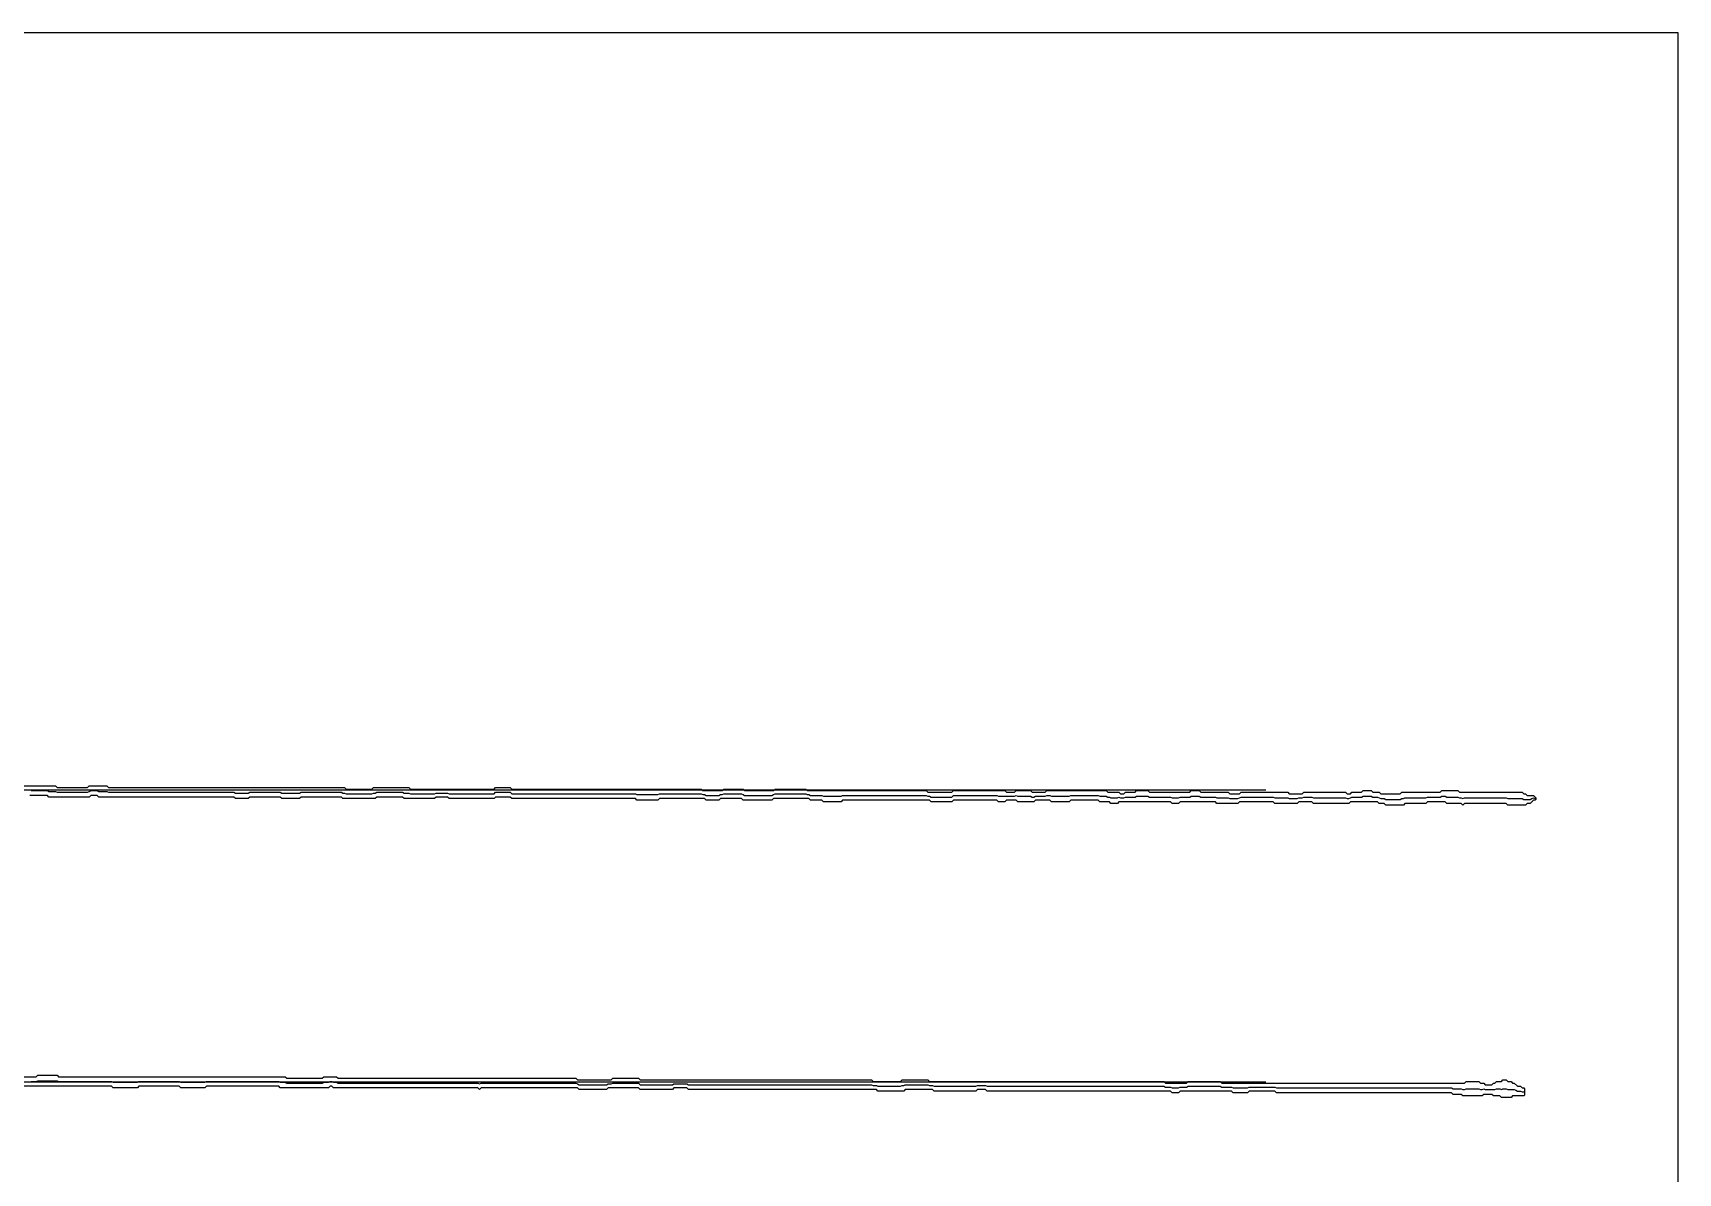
# Model space of a CAD drawing. Extents: x 0 to 57.2, y 0 to 39.6.
# Drawn here: x 28.58 to 57.16, y 19.8 to 39.6 of the extents above; entities that cross this region are included whole.
import ezdxf

# ---------------------------------------------------------------- set-up
doc = ezdxf.new("R2010")
doc.units = 13
for name, color, linetype in [('DESIGN_SCAN_PATH', 5, 'Continuous'), ('SEM_FRAME', 8, 'Continuous'), ('SEM_OBSERVED_CENTERLINES', 3, 'Continuous'), ('SEM_OBSERVED_CONTOURS', 2, 'Continuous')]:
    doc.layers.add(name, color=color, linetype=linetype)

msp = doc.modelspace()

# ---------------------------------------------------------------- linework, layer by layer
at = {"layer": 'DESIGN_SCAN_PATH'}
for points in [[(0, 26.45868), (50, 26.45868)], [(50, 21.37906), (0, 21.37906)]]:
    msp.add_lwpolyline(points, dxfattribs=at)
at = {"layer": 'SEM_FRAME'}
msp.add_lwpolyline([(0, 0), (57.15968, 0), (57.15968, 39.60429), (0, 39.60429)], close=True, dxfattribs=at)
at = {"layer": 'SEM_OBSERVED_CENTERLINES'}
for points in [[(28.55193, 26.444725), (28.57984, 26.444725), (28.60775, 26.444725), (28.63566, 26.444725), (28.66357, 26.444725), (28.69148, 26.444725), (28.71939, 26.444725), (28.7473, 26.444725), (28.77521, 26.444725), (28.80312, 26.444725), (28.83103, 26.444725), (28.85894, 26.43077), (28.88685, 26.43077), (28.91476, 26.43077), (28.94267, 26.43077), (28.97058, 26.43077), (28.99849, 26.416815), (29.0264, 26.416815), (29.05431, 26.416815), (29.08222, 26.416815), (29.11013, 26.416815), (29.13804, 26.416815), (29.16595, 26.416815), (29.19386, 26.416815), (29.22177, 26.416815), (29.24968, 26.416815), (29.27759, 26.416815), (29.3055, 26.416815), (29.33341, 26.416815), (29.36132, 26.416815), (29.38923, 26.416815), (29.41714, 26.416815), (29.44505, 26.416815), (29.47296, 26.416815), (29.50087, 26.416815), (29.52878, 26.416815), (29.55669, 26.43077), (29.5846, 26.444725), (29.61251, 26.444725), (29.64042, 26.444725), (29.66833, 26.444725), (29.69624, 26.444725), (29.72415, 26.43077), (29.75206, 26.43077), (29.77997, 26.43077), (29.80788, 26.43077), (29.83579, 26.43077), (29.8637, 26.43077), (29.89161, 26.416815), (29.91952, 26.416815), (29.94743, 26.416815), (29.97534, 26.416815), (30.00325, 26.416815), (30.03116, 26.416815), (30.05907, 26.416815), (30.08698, 26.416815), (30.11489, 26.416815), (30.1428, 26.416815), (30.17071, 26.416815), (30.19862, 26.416815), (30.22653, 26.416815), (30.25444, 26.416815), (30.28235, 26.416815), (30.31026, 26.416815), (30.33817, 26.416815), (30.36608, 26.416815), (30.39399, 26.416815), (30.4219, 26.416815), (30.44981, 26.416815), (30.47772, 26.416815), (30.50563, 26.416815), (30.53354, 26.416815), (30.56145, 26.416815), (30.58936, 26.416815), (30.61727, 26.416815), (30.64518, 26.416815), (30.67309, 26.416815), (30.701, 26.416815), (30.72891, 26.416815), (30.75682, 26.416815), (30.78473, 26.416815), (30.81264, 26.416815), (30.84055, 26.416815), (30.86846, 26.416815), (30.89637, 26.416815), (30.92428, 26.416815), (30.95219, 26.416815), (30.9801, 26.416815), (31.00801, 26.416815), (31.03592, 26.416815), (31.06383, 26.416815), (31.09174, 26.416815), (31.11965, 26.416815), (31.14756, 26.416815), (31.17547, 26.416815), (31.20338, 26.416815), (31.23129, 26.416815), (31.2592, 26.416815), (31.28711, 26.416815), (31.31502, 26.416815), (31.34293, 26.416815), (31.37084, 26.416815), (31.39875, 26.416815), (31.42666, 26.416815), (31.45457, 26.416815), (31.48248, 26.416815), (31.51039, 26.416815), (31.5383, 26.416815), (31.56621, 26.416815), (31.59412, 26.416815), (31.62203, 26.416815), (31.64994, 26.416815), (31.67785, 26.416815), (31.70576, 26.416815), (31.73367, 26.416815), (31.76158, 26.416815), (31.78949, 26.416815), (31.8174, 26.416815), (31.84531, 26.416815), (31.87322, 26.416815), (31.90113, 26.416815), (31.92904, 26.416815), (31.95695, 26.416815), (31.98486, 26.416815), (32.01277, 26.416815), (32.04068, 26.416815), (32.06859, 26.416815), (32.0965, 26.40286), (32.12441, 26.40286), (32.15232, 26.40286), (32.18023, 26.40286), (32.20814, 26.40286), (32.23605, 26.40286), (32.26396, 26.40286), (32.29187, 26.40286), (32.31978, 26.40286), (32.34769, 26.416815), (32.3756, 26.416815), (32.40351, 26.416815), (32.43142, 26.416815), (32.45933, 26.416815), (32.48724, 26.416815), (32.51515, 26.416815), (32.54306, 26.416815), (32.57097, 26.416815), (32.59888, 26.416815), (32.62679, 26.416815), (32.6547, 26.416815), (32.68261, 26.416815), (32.71052, 26.416815), (32.73843, 26.416815), (32.76634, 26.416815), (32.79425, 26.416815), (32.82216, 26.416815), (32.85007, 26.416815), (32.87798, 26.416815), (32.90589, 26.40286), (32.9338, 26.40286), (32.96171, 26.40286), (32.98962, 26.40286), (33.01753, 26.40286), (33.04544, 26.40286), (33.07335, 26.40286), (33.10126, 26.40286), (33.12917, 26.40286), (33.15708, 26.40286), (33.18499, 26.40286), (33.2129, 26.40286), (33.24081, 26.416815), (33.26872, 26.416815), (33.29663, 26.416815), (33.32454, 26.416815), (33.35245, 26.416815), (33.38036, 26.416815), (33.40827, 26.416815), (33.43618, 26.416815), (33.46409, 26.416815), (33.492, 26.416815), (33.51991, 26.416815), (33.54782, 26.416815), (33.57573, 26.416815), (33.60364, 26.416815), (33.63155, 26.416815), (33.65946, 26.416815), (33.68737, 26.416815), (33.71528, 26.416815), (33.74319, 26.416815), (33.7711, 26.416815), (33.79901, 26.416815), (33.82692, 26.416815), (33.85483, 26.416815), (33.88274, 26.416815), (33.91065, 26.416815), (33.93856, 26.416815), (33.96647, 26.40286), (33.99438, 26.40286), (34.02229, 26.388905), (34.0502, 26.388905), (34.07811, 26.388905), (34.10602, 26.388905), (34.13393, 26.388905), (34.16184, 26.388905), (34.18975, 26.388905), (34.21766, 26.388905), (34.24557, 26.388905), (34.27348, 26.388905), (34.30139, 26.388905), (34.3293, 26.388905), (34.35721, 26.388905), (34.38512, 26.388905), (34.41303, 26.388905), (34.44094, 26.388905), (34.46885, 26.388905), (34.49676, 26.40286), (34.52467, 26.40286), (34.55258, 26.416815), (34.58049, 26.416815), (34.6084, 26.416815), (34.63631, 26.416815), (34.66422, 26.416815), (34.69213, 26.416815), (34.72004, 26.416815), (34.74795, 26.416815), (34.77586, 26.416815), (34.80377, 26.416815), (34.83168, 26.416815), (34.85959, 26.416815), (34.8875, 26.416815), (34.91541, 26.416815), (34.94332, 26.416815), (34.97123, 26.416815), (34.99914, 26.416815), (35.02705, 26.40286), (35.05496, 26.40286), (35.08287, 26.40286), (35.11078, 26.40286), (35.13869, 26.388905), (35.1666, 26.388905), (35.19451, 26.388905), (35.22242, 26.388905), (35.25033, 26.388905), (35.27824, 26.388905), (35.30615, 26.388905), (35.33406, 26.388905), (35.36197, 26.388905), (35.38988, 26.388905), (35.41779, 26.388905), (35.4457, 26.388905), (35.47361, 26.388905), (35.50152, 26.388905), (35.52943, 26.388905), (35.55734, 26.388905), (35.58525, 26.40286), (35.61316, 26.40286), (35.64107, 26.40286), (35.66898, 26.40286), (35.69689, 26.40286), (35.7248, 26.40286), (35.75271, 26.40286), (35.78062, 26.40286), (35.80853, 26.388905), (35.83644, 26.388905), (35.86435, 26.388905), (35.89226, 26.388905), (35.92017, 26.388905), (35.94808, 26.388905), (35.97599, 26.388905), (36.0039, 26.388905), (36.03181, 26.388905), (36.05972, 26.388905), (36.08763, 26.388905), (36.11554, 26.388905), (36.14345, 26.388905), (36.17136, 26.388905), (36.19927, 26.388905), (36.22718, 26.388905), (36.25509, 26.388905), (36.283, 26.388905), (36.31091, 26.388905), (36.33882, 26.388905), (36.36673, 26.388905), (36.39464, 26.388905), (36.42255, 26.388905), (36.45046, 26.388905), (36.47837, 26.388905), (36.50628, 26.388905), (36.53419, 26.388905), (36.5621, 26.388905), (36.59001, 26.388905), (36.61792, 26.416815), (36.64583, 26.416815), (36.67374, 26.416815), (36.70165, 26.416815), (36.72956, 26.416815), (36.75747, 26.416815), (36.78538, 26.416815), (36.81329, 26.416815), (36.8412, 26.416815), (36.86911, 26.416815), (36.89702, 26.388905), (36.92493, 26.388905), (36.95284, 26.388905), (36.98075, 26.388905), (37.00866, 26.388905), (37.03657, 26.388905), (37.06448, 26.388905), (37.09239, 26.388905), (37.1203, 26.388905), (37.14821, 26.388905), (37.17612, 26.388905), (37.20403, 26.388905), (37.23194, 26.388905), (37.25985, 26.388905), (37.28776, 26.388905), (37.31567, 26.388905), (37.34358, 26.388905), (37.37149, 26.388905), (37.3994, 26.388905), (37.42731, 26.388905), (37.45522, 26.388905), (37.48313, 26.388905), (37.51104, 26.388905), (37.53895, 26.388905), (37.56686, 26.388905), (37.59477, 26.388905), (37.62268, 26.388905), (37.65059, 26.388905), (37.6785, 26.388905), (37.70641, 26.388905), (37.73432, 26.388905), (37.76223, 26.388905), (37.79014, 26.388905), (37.81805, 26.388905), (37.84596, 26.388905), (37.87387, 26.388905), (37.90178, 26.388905), (37.92969, 26.388905), (37.9576, 26.388905), (37.98551, 26.388905), (38.01342, 26.388905), (38.04133, 26.388905), (38.06924, 26.388905), (38.09715, 26.388905), (38.12506, 26.388905), (38.15297, 26.388905), (38.18088, 26.388905), (38.20879, 26.388905), (38.2367, 26.388905), (38.26461, 26.388905), (38.29252, 26.388905), (38.32043, 26.388905), (38.34834, 26.388905), (38.37625, 26.388905), (38.40416, 26.388905), (38.43207, 26.388905), (38.45998, 26.388905), (38.48789, 26.388905), (38.5158, 26.388905), (38.54371, 26.388905), (38.57162, 26.388905), (38.59953, 26.388905), (38.62744, 26.388905), (38.65535, 26.388905), (38.68326, 26.388905), (38.71117, 26.388905), (38.73908, 26.388905), (38.76699, 26.388905), (38.7949, 26.388905), (38.82281, 26.388905), (38.85072, 26.388905), (38.87863, 26.388905), (38.90654, 26.388905), (38.93445, 26.388905), (38.96236, 26.388905), (38.99027, 26.388905), (39.01818, 26.388905), (39.04609, 26.388905), (39.074, 26.37495), (39.10191, 26.37495), (39.12982, 26.37495), (39.15773, 26.37495), (39.18564, 26.37495), (39.21355, 26.37495), (39.24146, 26.37495), (39.26937, 26.37495), (39.29728, 26.37495), (39.32519, 26.37495), (39.3531, 26.37495), (39.38101, 26.37495), (39.40892, 26.37495), (39.43683, 26.37495), (39.46474, 26.388905), (39.49265, 26.388905), (39.52056, 26.388905), (39.54847, 26.388905), (39.57638, 26.388905), (39.60429, 26.388905), (39.6322, 26.388905), (39.66011, 26.388905), (39.68802, 26.388905), (39.71593, 26.388905), (39.74384, 26.388905), (39.77175, 26.388905), (39.79966, 26.388905), (39.82757, 26.388905), (39.85548, 26.388905), (39.88339, 26.388905), (39.9113, 26.388905), (39.93921, 26.388905), (39.96712, 26.388905), (39.99503, 26.388905), (40.02294, 26.388905), (40.05085, 26.388905), (40.07876, 26.388905), (40.10667, 26.388905), (40.13458, 26.388905), (40.16249, 26.388905), (40.1904, 26.388905), (40.21831, 26.37495), (40.24622, 26.37495), (40.27413, 26.360995), (40.30204, 26.360995), (40.32995, 26.360995), (40.35786, 26.360995), (40.38577, 26.360995), (40.41368, 26.360995), (40.44159, 26.360995), (40.4695, 26.360995), (40.49741, 26.360995), (40.52532, 26.37495), (40.55323, 26.37495), (40.58114, 26.388905), (40.60905, 26.388905), (40.63696, 26.388905), (40.66487, 26.388905), (40.69278, 26.388905), (40.72069, 26.388905), (40.7486, 26.388905), (40.77651, 26.388905), (40.80442, 26.388905), (40.83233, 26.388905), (40.86024, 26.388905), (40.88815, 26.388905), (40.91606, 26.37495), (40.94397, 26.360995), (40.97188, 26.360995), (40.99979, 26.360995), (41.0277, 26.360995), (41.05561, 26.360995), (41.08352, 26.360995), (41.11143, 26.360995), (41.13934, 26.360995), (41.16725, 26.360995), (41.19516, 26.360995), (41.22307, 26.360995), (41.25098, 26.360995), (41.27889, 26.360995), (41.3068, 26.360995), (41.33471, 26.360995), (41.36262, 26.360995), (41.39053, 26.360995), (41.41844, 26.360995), (41.44635, 26.37495), (41.47426, 26.388905), (41.50217, 26.388905), (41.53008, 26.388905), (41.55799, 26.388905), (41.5859, 26.388905), (41.61381, 26.388905), (41.64172, 26.388905), (41.66963, 26.388905), (41.69754, 26.388905), (41.72545, 26.388905), (41.75336, 26.388905), (41.78127, 26.388905), (41.80918, 26.388905), (41.83709, 26.388905), (41.865, 26.388905), (41.89291, 26.388905), (41.92082, 26.388905), (41.94873, 26.388905), (41.97664, 26.388905), (42.00455, 26.388905), (42.03246, 26.37495), (42.06037, 26.37495), (42.08828, 26.360995), (42.11619, 26.360995), (42.1441, 26.360995), (42.17201, 26.360995), (42.19992, 26.360995), (42.22783, 26.360995), (42.25574, 26.360995), (42.28365, 26.360995), (42.31156, 26.34704), (42.33947, 26.34704), (42.36738, 26.34704), (42.39529, 26.34704), (42.4232, 26.34704), (42.45111, 26.34704), (42.47902, 26.34704), (42.50693, 26.34704), (42.53484, 26.34704), (42.56275, 26.34704), (42.59066, 26.34704), (42.61857, 26.34704), (42.64648, 26.360995), (42.67439, 26.360995), (42.7023, 26.360995), (42.73021, 26.360995), (42.75812, 26.360995), (42.78603, 26.360995), (42.81394, 26.360995), (42.84185, 26.360995), (42.86976, 26.360995), (42.89767, 26.360995), (42.92558, 26.360995), (42.95349, 26.360995), (42.9814, 26.360995), (43.00931, 26.360995), (43.03722, 26.360995), (43.06513, 26.360995), (43.09304, 26.360995), (43.12095, 26.360995), (43.14886, 26.360995), (43.17677, 26.360995), (43.20468, 26.360995), (43.23259, 26.360995), (43.2605, 26.360995), (43.28841, 26.360995), (43.31632, 26.360995), (43.34423, 26.360995), (43.37214, 26.360995), (43.40005, 26.360995), (43.42796, 26.360995), (43.45587, 26.360995), (43.48378, 26.360995), (43.51169, 26.360995), (43.5396, 26.360995), (43.56751, 26.360995), (43.59542, 26.360995), (43.62333, 26.360995), (43.65124, 26.360995), (43.67915, 26.360995), (43.70706, 26.360995), (43.73497, 26.360995), (43.76288, 26.360995), (43.79079, 26.360995), (43.8187, 26.360995), (43.84661, 26.360995), (43.87452, 26.360995), (43.90243, 26.360995), (43.93034, 26.360995), (43.95825, 26.360995), (43.98616, 26.360995), (44.01407, 26.360995), (44.04198, 26.360995), (44.06989, 26.360995), (44.0978, 26.360995), (44.12571, 26.34704), (44.15362, 26.34704), (44.18153, 26.333085), (44.20944, 26.333085), (44.23735, 26.333085), (44.26526, 26.333085), (44.29317, 26.333085), (44.32108, 26.333085), (44.34899, 26.333085), (44.3769, 26.333085), (44.40481, 26.333085), (44.43272, 26.333085), (44.46063, 26.333085), (44.48854, 26.333085), (44.51645, 26.333085), (44.54436, 26.333085), (44.57227, 26.360995), (44.60018, 26.360995), (44.62809, 26.360995), (44.656, 26.360995), (44.68391, 26.360995), (44.71182, 26.360995), (44.73973, 26.360995), (44.76764, 26.360995), (44.79555, 26.360995), (44.82346, 26.360995), (44.85137, 26.360995), (44.87928, 26.360995), (44.90719, 26.360995), (44.9351, 26.360995), (44.96301, 26.360995), (44.99092, 26.360995), (45.01883, 26.360995), (45.04674, 26.360995), (45.07465, 26.360995), (45.10256, 26.360995), (45.13047, 26.360995), (45.15838, 26.360995), (45.18629, 26.360995), (45.2142, 26.360995), (45.24211, 26.360995), (45.27002, 26.360995), (45.29793, 26.360995), (45.32584, 26.360995), (45.35375, 26.34704), (45.38166, 26.34704), (45.40957, 26.34704), (45.43748, 26.34704), (45.46539, 26.34704), (45.4933, 26.34704), (45.52121, 26.34704), (45.54912, 26.34704), (45.57703, 26.34704), (45.60494, 26.34704), (45.63285, 26.34704), (45.66076, 26.360995), (45.68867, 26.34704), (45.71658, 26.34704), (45.74449, 26.34704), (45.7724, 26.34704), (45.80031, 26.34704), (45.82822, 26.34704), (45.85613, 26.34704), (45.88404, 26.34704), (45.91195, 26.34704), (45.93986, 26.333085), (45.96777, 26.333085), (45.99568, 26.34704), (46.02359, 26.34704), (46.0515, 26.34704), (46.07941, 26.34704), (46.10732, 26.34704), (46.13523, 26.34704), (46.16314, 26.34704), (46.19105, 26.360995), (46.21896, 26.360995), (46.24687, 26.360995), (46.27478, 26.34704), (46.30269, 26.34704), (46.3306, 26.34704), (46.35851, 26.34704), (46.38642, 26.34704), (46.41433, 26.34704), (46.44224, 26.34704), (46.47015, 26.34704), (46.49806, 26.34704), (46.52597, 26.34704), (46.55388, 26.34704), (46.58179, 26.34704), (46.6097, 26.360995), (46.63761, 26.360995), (46.66552, 26.360995), (46.69343, 26.360995), (46.72134, 26.360995), (46.74925, 26.360995), (46.77716, 26.360995), (46.80507, 26.360995), (46.83298, 26.360995), (46.86089, 26.360995), (46.8888, 26.360995), (46.91671, 26.360995), (46.94462, 26.360995), (46.97253, 26.360995), (47.00044, 26.360995), (47.02835, 26.360995), (47.05626, 26.360995), (47.08417, 26.360995), (47.11208, 26.34704), (47.13999, 26.34704), (47.1679, 26.34704), (47.19581, 26.34704), (47.22372, 26.34704), (47.25163, 26.333085), (47.27954, 26.333085), (47.30745, 26.31913), (47.33536, 26.31913), (47.36327, 26.31913), (47.39118, 26.31913), (47.41909, 26.31913), (47.447, 26.333085), (47.47491, 26.31913), (47.50282, 26.31913), (47.53073, 26.31913), (47.55864, 26.333085), (47.58655, 26.333085), (47.61446, 26.333085), (47.64237, 26.333085), (47.67028, 26.333085), (47.69819, 26.333085), (47.7261, 26.333085), (47.75401, 26.34704), (47.78192, 26.34704), (47.80983, 26.34704), (47.83774, 26.34704), (47.86565, 26.34704), (47.89356, 26.34704), (47.92147, 26.34704), (47.94938, 26.34704), (47.97729, 26.333085), (48.0052, 26.333085), (48.03311, 26.333085), (48.06102, 26.333085), (48.08893, 26.333085), (48.11684, 26.333085), (48.14475, 26.333085), (48.17266, 26.333085), (48.20057, 26.333085), (48.22848, 26.333085), (48.25639, 26.333085), (48.2843, 26.333085), (48.31221, 26.333085), (48.34012, 26.333085), (48.36803, 26.31913), (48.39594, 26.31913), (48.42385, 26.31913), (48.45176, 26.31913), (48.47967, 26.31913), (48.50758, 26.333085), (48.53549, 26.333085), (48.5634, 26.333085), (48.59131, 26.333085), (48.61922, 26.333085), (48.64713, 26.333085), (48.67504, 26.333085), (48.70295, 26.34704), (48.73086, 26.34704), (48.75877, 26.34704), (48.78668, 26.34704), (48.81459, 26.34704), (48.8425, 26.34704), (48.87041, 26.333085), (48.89832, 26.333085), (48.92623, 26.333085), (48.95414, 26.333085), (48.98205, 26.333085), (49.00996, 26.333085), (49.03787, 26.333085), (49.06578, 26.333085), (49.09369, 26.333085), (49.1216, 26.333085), (49.14951, 26.31913), (49.17742, 26.31913), (49.20533, 26.31913), (49.23324, 26.31913), (49.26115, 26.31913), (49.28906, 26.31913), (49.31697, 26.31913), (49.34488, 26.31913), (49.37279, 26.305175), (49.4007, 26.305175), (49.42861, 26.305175), (49.45652, 26.305175), (49.48443, 26.305175), (49.51234, 26.305175), (49.54025, 26.31913), (49.56816, 26.333085), (49.59607, 26.333085), (49.62398, 26.333085), (49.65189, 26.333085), (49.6798, 26.333085), (49.70771, 26.333085), (49.73562, 26.333085), (49.76353, 26.333085), (49.79144, 26.333085), (49.81935, 26.333085), (49.84726, 26.333085), (49.87517, 26.333085), (49.90308, 26.333085), (49.93099, 26.333085), (49.9589, 26.333085), (49.98681, 26.333085), (50.01472, 26.333085), (50.04263, 26.333085), (50.07054, 26.333085), (50.09845, 26.333085), (50.12636, 26.333085), (50.15427, 26.31913), (50.18218, 26.31913), (50.21009, 26.31913), (50.238, 26.31913), (50.26591, 26.31913), (50.29382, 26.31913), (50.32173, 26.31913), (50.34964, 26.31913), (50.37755, 26.31913), (50.40546, 26.305175), (50.43337, 26.305175), (50.46128, 26.305175), (50.48919, 26.305175), (50.5171, 26.305175), (50.54501, 26.305175), (50.57292, 26.31913), (50.60083, 26.31913), (50.62874, 26.31913), (50.65665, 26.333085), (50.68456, 26.333085), (50.71247, 26.333085), (50.74038, 26.333085), (50.76829, 26.333085), (50.7962, 26.333085), (50.82411, 26.31913), (50.85202, 26.31913), (50.87993, 26.31913), (50.90784, 26.31913), (50.93575, 26.31913), (50.96366, 26.31913), (50.99157, 26.31913), (51.01948, 26.31913), (51.04739, 26.31913), (51.0753, 26.31913), (51.10321, 26.31913), (51.13112, 26.31913), (51.15903, 26.31913), (51.18694, 26.31913), (51.21485, 26.31913), (51.24276, 26.31913), (51.27067, 26.31913), (51.29858, 26.31913), (51.32649, 26.31913), (51.3544, 26.31913), (51.38231, 26.31913), (51.41022, 26.305175), (51.43813, 26.305175), (51.46604, 26.31913), (51.49395, 26.333085), (51.52186, 26.333085), (51.54977, 26.333085), (51.57768, 26.333085), (51.60559, 26.333085), (51.6335, 26.333085), (51.66141, 26.333085), (51.68932, 26.34704), (51.71723, 26.34704), (51.74514, 26.34704), (51.77305, 26.34704), (51.80096, 26.34704), (51.82887, 26.34704), (51.85678, 26.333085), (51.88469, 26.333085), (51.9126, 26.333085), (51.94051, 26.333085), (51.96842, 26.31913), (51.99633, 26.305175), (52.02424, 26.305175), (52.05215, 26.305175), (52.08006, 26.29122), (52.10797, 26.29122), (52.13588, 26.29122), (52.16379, 26.29122), (52.1917, 26.29122), (52.21961, 26.29122), (52.24752, 26.29122), (52.27543, 26.29122), (52.30334, 26.29122), (52.33125, 26.29122), (52.35916, 26.305175), (52.38707, 26.305175), (52.41498, 26.31913), (52.44289, 26.31913), (52.4708, 26.31913), (52.49871, 26.31913), (52.52662, 26.31913), (52.55453, 26.31913), (52.58244, 26.31913), (52.61035, 26.31913), (52.63826, 26.31913), (52.66617, 26.31913), (52.69408, 26.31913), (52.72199, 26.31913), (52.7499, 26.31913), (52.77781, 26.31913), (52.80572, 26.333085), (52.83363, 26.333085), (52.86154, 26.333085), (52.88945, 26.333085), (52.91736, 26.333085), (52.94527, 26.333085), (52.97318, 26.333085), (53.00109, 26.333085), (53.029, 26.333085), (53.05691, 26.34704), (53.08482, 26.34704), (53.11273, 26.34704), (53.14064, 26.333085), (53.16855, 26.333085), (53.19646, 26.333085), (53.22437, 26.333085), (53.25228, 26.333085), (53.28019, 26.333085), (53.3081, 26.333085), (53.33601, 26.333085), (53.36392, 26.31913), (53.39183, 26.31913), (53.41974, 26.305175), (53.44765, 26.31913), (53.47556, 26.31913), (53.50347, 26.31913), (53.53138, 26.31913), (53.55929, 26.31913), (53.5872, 26.31913), (53.61511, 26.31913), (53.64302, 26.31913), (53.67093, 26.31913), (53.69884, 26.31913), (53.72675, 26.31913), (53.75466, 26.31913), (53.78257, 26.31913), (53.81048, 26.31913), (53.83839, 26.31913), (53.8663, 26.31913), (53.89421, 26.31913), (53.92212, 26.31913), (53.95003, 26.31913), (53.97794, 26.31913), (54.00585, 26.31913), (54.03376, 26.31913), (54.06167, 26.31913), (54.08958, 26.31913), (54.11749, 26.31913), (54.1454, 26.31913), (54.17331, 26.31913), (54.20122, 26.305175), (54.22913, 26.305175), (54.25704, 26.305175), (54.28495, 26.305175), (54.31286, 26.305175), (54.34077, 26.305175), (54.36868, 26.305175), (54.39659, 26.305175), (54.4245, 26.305175), (54.45241, 26.305175), (54.48032, 26.29122), (54.50823, 26.29122), (54.53614, 26.29122), (54.56405, 26.29122), (54.59196, 26.29122), (54.61987, 26.305175), (54.64778, 26.31913), (54.67569, 26.305175)], [(28.55193, 21.393015), (28.57984, 21.393015), (28.60775, 21.393015), (28.63566, 21.393015), (28.66357, 21.40697), (28.69148, 21.40697), (28.71939, 21.40697), (28.7473, 21.40697), (28.77521, 21.40697), (28.80312, 21.40697), (28.83103, 21.40697), (28.85894, 21.40697), (28.88685, 21.40697), (28.91476, 21.40697), (28.94267, 21.40697), (28.97058, 21.40697), (28.99849, 21.40697), (29.0264, 21.393015), (29.05431, 21.393015), (29.08222, 21.393015), (29.11013, 21.393015), (29.13804, 21.393015), (29.16595, 21.393015), (29.19386, 21.393015), (29.22177, 21.393015), (29.24968, 21.393015), (29.27759, 21.393015), (29.3055, 21.393015), (29.33341, 21.393015), (29.36132, 21.393015), (29.38923, 21.393015), (29.41714, 21.393015), (29.44505, 21.393015), (29.47296, 21.393015), (29.50087, 21.393015), (29.52878, 21.393015), (29.55669, 21.393015), (29.5846, 21.393015), (29.61251, 21.393015), (29.64042, 21.393015), (29.66833, 21.393015), (29.69624, 21.393015), (29.72415, 21.393015), (29.75206, 21.393015), (29.77997, 21.393015), (29.80788, 21.393015), (29.83579, 21.393015), (29.8637, 21.393015), (29.89161, 21.393015), (29.91952, 21.393015), (29.94743, 21.393015), (29.97534, 21.37906), (30.00325, 21.37906), (30.03116, 21.37906), (30.05907, 21.37906), (30.08698, 21.37906), (30.11489, 21.37906), (30.1428, 21.37906), (30.17071, 21.37906), (30.19862, 21.37906), (30.22653, 21.37906), (30.25444, 21.37906), (30.28235, 21.37906), (30.31026, 21.37906), (30.33817, 21.37906), (30.36608, 21.37906), (30.39399, 21.37906), (30.4219, 21.393015), (30.44981, 21.393015), (30.47772, 21.393015), (30.50563, 21.393015), (30.53354, 21.393015), (30.56145, 21.393015), (30.58936, 21.393015), (30.61727, 21.393015), (30.64518, 21.393015), (30.67309, 21.393015), (30.701, 21.393015), (30.72891, 21.393015), (30.75682, 21.393015), (30.78473, 21.393015), (30.81264, 21.393015), (30.84055, 21.393015), (30.86846, 21.393015), (30.89637, 21.393015), (30.92428, 21.393015), (30.95219, 21.393015), (30.9801, 21.393015), (31.00801, 21.393015), (31.03592, 21.393015), (31.06383, 21.393015), (31.09174, 21.393015), (31.11965, 21.393015), (31.14756, 21.37906), (31.17547, 21.37906), (31.20338, 21.37906), (31.23129, 21.37906), (31.2592, 21.37906), (31.28711, 21.37906), (31.31502, 21.37906), (31.34293, 21.37906), (31.37084, 21.37906), (31.39875, 21.37906), (31.42666, 21.37906), (31.45457, 21.37906), (31.48248, 21.37906), (31.51039, 21.37906), (31.5383, 21.37906), (31.56621, 21.37906), (31.59412, 21.393015), (31.62203, 21.393015), (31.64994, 21.393015), (31.67785, 21.393015), (31.70576, 21.393015), (31.73367, 21.393015), (31.76158, 21.393015), (31.78949, 21.393015), (31.8174, 21.393015), (31.84531, 21.393015), (31.87322, 21.393015), (31.90113, 21.393015), (31.92904, 21.393015), (31.95695, 21.393015), (31.98486, 21.393015), (32.01277, 21.393015), (32.04068, 21.393015), (32.06859, 21.393015), (32.0965, 21.393015), (32.12441, 21.393015), (32.15232, 21.393015), (32.18023, 21.393015), (32.20814, 21.393015), (32.23605, 21.393015), (32.26396, 21.393015), (32.29187, 21.393015), (32.31978, 21.393015), (32.34769, 21.393015), (32.3756, 21.393015), (32.40351, 21.393015), (32.43142, 21.393015), (32.45933, 21.393015), (32.48724, 21.393015), (32.51515, 21.393015), (32.54306, 21.393015), (32.57097, 21.393015), (32.59888, 21.393015), (32.62679, 21.393015), (32.6547, 21.393015), (32.68261, 21.393015), (32.71052, 21.393015), (32.73843, 21.393015), (32.76634, 21.393015), (32.79425, 21.393015), (32.82216, 21.393015), (32.85007, 21.393015), (32.87798, 21.37906), (32.90589, 21.37906), (32.9338, 21.37906), (32.96171, 21.37906), (32.98962, 21.365105), (33.01753, 21.365105), (33.04544, 21.365105), (33.07335, 21.365105), (33.10126, 21.365105), (33.12917, 21.365105), (33.15708, 21.365105), (33.18499, 21.365105), (33.2129, 21.365105), (33.24081, 21.365105), (33.26872, 21.365105), (33.29663, 21.365105), (33.32454, 21.365105), (33.35245, 21.365105), (33.38036, 21.365105), (33.40827, 21.365105), (33.43618, 21.365105), (33.46409, 21.365105), (33.492, 21.365105), (33.51991, 21.365105), (33.54782, 21.365105), (33.57573, 21.365105), (33.60364, 21.365105), (33.63155, 21.37906), (33.65946, 21.37906), (33.68737, 21.37906), (33.71528, 21.37906), (33.74319, 21.393015), (33.7711, 21.393015), (33.79901, 21.37906), (33.82692, 21.37906), (33.85483, 21.37906), (33.88274, 21.365105), (33.91065, 21.365105), (33.93856, 21.365105), (33.96647, 21.365105), (33.99438, 21.365105), (34.02229, 21.365105), (34.0502, 21.365105), (34.07811, 21.365105), (34.10602, 21.365105), (34.13393, 21.365105), (34.16184, 21.365105), (34.18975, 21.365105), (34.21766, 21.365105), (34.24557, 21.365105), (34.27348, 21.365105), (34.30139, 21.365105), (34.3293, 21.365105), (34.35721, 21.365105), (34.38512, 21.365105), (34.41303, 21.365105), (34.44094, 21.365105), (34.46885, 21.365105), (34.49676, 21.365105), (34.52467, 21.365105), (34.55258, 21.365105), (34.58049, 21.365105), (34.6084, 21.365105), (34.63631, 21.365105), (34.66422, 21.365105), (34.69213, 21.365105), (34.72004, 21.365105), (34.74795, 21.365105), (34.77586, 21.365105), (34.80377, 21.365105), (34.83168, 21.365105), (34.85959, 21.365105), (34.8875, 21.365105), (34.91541, 21.365105), (34.94332, 21.365105), (34.97123, 21.365105), (34.99914, 21.365105), (35.02705, 21.365105), (35.05496, 21.365105), (35.08287, 21.365105), (35.11078, 21.365105), (35.13869, 21.365105), (35.1666, 21.365105), (35.19451, 21.365105), (35.22242, 21.365105), (35.25033, 21.365105), (35.27824, 21.365105), (35.30615, 21.365105), (35.33406, 21.365105), (35.36197, 21.365105), (35.38988, 21.365105), (35.41779, 21.365105), (35.4457, 21.365105), (35.47361, 21.365105), (35.50152, 21.365105), (35.52943, 21.365105), (35.55734, 21.365105), (35.58525, 21.365105), (35.61316, 21.365105), (35.64107, 21.365105), (35.66898, 21.365105), (35.69689, 21.365105), (35.7248, 21.365105), (35.75271, 21.365105), (35.78062, 21.365105), (35.80853, 21.365105), (35.83644, 21.365105), (35.86435, 21.365105), (35.89226, 21.365105), (35.92017, 21.365105), (35.94808, 21.365105), (35.97599, 21.365105), (36.0039, 21.365105), (36.03181, 21.365105), (36.05972, 21.365105), (36.08763, 21.365105), (36.11554, 21.365105), (36.14345, 21.365105), (36.17136, 21.365105), (36.19927, 21.365105), (36.22718, 21.365105), (36.25509, 21.365105), (36.283, 21.365105), (36.31091, 21.365105), (36.33882, 21.35115), (36.36673, 21.365105), (36.39464, 21.365105), (36.42255, 21.365105), (36.45046, 21.365105), (36.47837, 21.365105), (36.50628, 21.365105), (36.53419, 21.365105), (36.5621, 21.365105), (36.59001, 21.365105), (36.61792, 21.365105), (36.64583, 21.365105), (36.67374, 21.365105), (36.70165, 21.365105), (36.72956, 21.365105), (36.75747, 21.365105), (36.78538, 21.365105), (36.81329, 21.365105), (36.8412, 21.365105), (36.86911, 21.365105), (36.89702, 21.365105), (36.92493, 21.365105), (36.95284, 21.365105), (36.98075, 21.365105), (37.00866, 21.365105), (37.03657, 21.365105), (37.06448, 21.365105), (37.09239, 21.365105), (37.1203, 21.365105), (37.14821, 21.365105), (37.17612, 21.365105), (37.20403, 21.365105), (37.23194, 21.365105), (37.25985, 21.365105), (37.28776, 21.365105), (37.31567, 21.365105), (37.34358, 21.365105), (37.37149, 21.365105), (37.3994, 21.365105), (37.42731, 21.365105), (37.45522, 21.365105), (37.48313, 21.365105), (37.51104, 21.365105), (37.53895, 21.365105), (37.56686, 21.365105), (37.59477, 21.365105), (37.62268, 21.365105), (37.65059, 21.365105), (37.6785, 21.365105), (37.70641, 21.365105), (37.73432, 21.365105), (37.76223, 21.365105), (37.79014, 21.365105), (37.81805, 21.365105), (37.84596, 21.365105), (37.87387, 21.365105), (37.90178, 21.365105), (37.92969, 21.365105), (37.9576, 21.365105), (37.98551, 21.365105), (38.01342, 21.365105), (38.04133, 21.35115), (38.06924, 21.337195), (38.09715, 21.337195), (38.12506, 21.337195), (38.15297, 21.337195), (38.18088, 21.337195), (38.20879, 21.337195), (38.2367, 21.337195), (38.26461, 21.337195), (38.29252, 21.337195), (38.32043, 21.337195), (38.34834, 21.337195), (38.37625, 21.337195), (38.40416, 21.337195), (38.43207, 21.337195), (38.45998, 21.337195), (38.48789, 21.337195), (38.5158, 21.337195), (38.54371, 21.337195), (38.57162, 21.35115), (38.59953, 21.35115), (38.62744, 21.35115), (38.65535, 21.365105), (38.68326, 21.365105), (38.71117, 21.365105), (38.73908, 21.365105), (38.76699, 21.365105), (38.7949, 21.365105), (38.82281, 21.365105), (38.85072, 21.365105), (38.87863, 21.365105), (38.90654, 21.365105), (38.93445, 21.365105), (38.96236, 21.365105), (38.99027, 21.365105), (39.01818, 21.365105), (39.04609, 21.365105), (39.074, 21.365105), (39.10191, 21.365105), (39.12982, 21.337195), (39.15773, 21.337195), (39.18564, 21.337195), (39.21355, 21.337195), (39.24146, 21.337195), (39.26937, 21.337195), (39.29728, 21.337195), (39.32519, 21.337195), (39.3531, 21.337195), (39.38101, 21.337195), (39.40892, 21.337195), (39.43683, 21.337195), (39.46474, 21.337195), (39.49265, 21.337195), (39.52056, 21.337195), (39.54847, 21.337195), (39.57638, 21.337195), (39.60429, 21.337195), (39.6322, 21.337195), (39.66011, 21.337195), (39.68802, 21.337195), (39.71593, 21.35115), (39.74384, 21.35115), (39.77175, 21.35115), (39.79966, 21.35115), (39.82757, 21.35115), (39.85548, 21.35115), (39.88339, 21.35115), (39.9113, 21.35115), (39.93921, 21.35115), (39.96712, 21.337195), (39.99503, 21.337195), (40.02294, 21.337195), (40.05085, 21.337195), (40.07876, 21.337195), (40.10667, 21.337195), (40.13458, 21.337195), (40.16249, 21.337195), (40.1904, 21.337195), (40.21831, 21.337195), (40.24622, 21.337195), (40.27413, 21.337195), (40.30204, 21.337195), (40.32995, 21.337195), (40.35786, 21.337195), (40.38577, 21.337195), (40.41368, 21.337195), (40.44159, 21.337195), (40.4695, 21.337195), (40.49741, 21.337195), (40.52532, 21.337195), (40.55323, 21.337195), (40.58114, 21.337195), (40.60905, 21.337195), (40.63696, 21.337195), (40.66487, 21.337195), (40.69278, 21.337195), (40.72069, 21.337195), (40.7486, 21.337195), (40.77651, 21.337195), (40.80442, 21.337195), (40.83233, 21.337195), (40.86024, 21.337195), (40.88815, 21.337195), (40.91606, 21.337195), (40.94397, 21.337195), (40.97188, 21.337195), (40.99979, 21.337195), (41.0277, 21.337195), (41.05561, 21.337195), (41.08352, 21.337195), (41.11143, 21.337195), (41.13934, 21.337195), (41.16725, 21.337195), (41.19516, 21.337195), (41.22307, 21.337195), (41.25098, 21.337195), (41.27889, 21.337195), (41.3068, 21.337195), (41.33471, 21.337195), (41.36262, 21.337195), (41.39053, 21.337195), (41.41844, 21.337195), (41.44635, 21.337195), (41.47426, 21.337195), (41.50217, 21.337195), (41.53008, 21.337195), (41.55799, 21.337195), (41.5859, 21.337195), (41.61381, 21.337195), (41.64172, 21.337195), (41.66963, 21.337195), (41.69754, 21.337195), (41.72545, 21.337195), (41.75336, 21.337195), (41.78127, 21.337195), (41.80918, 21.337195), (41.83709, 21.337195), (41.865, 21.337195), (41.89291, 21.337195), (41.92082, 21.337195), (41.94873, 21.337195), (41.97664, 21.337195), (42.00455, 21.337195), (42.03246, 21.337195), (42.06037, 21.337195), (42.08828, 21.337195), (42.11619, 21.337195), (42.1441, 21.337195), (42.17201, 21.337195), (42.19992, 21.337195), (42.22783, 21.337195), (42.25574, 21.337195), (42.28365, 21.337195), (42.31156, 21.337195), (42.33947, 21.337195), (42.36738, 21.337195), (42.39529, 21.337195), (42.4232, 21.337195), (42.45111, 21.337195), (42.47902, 21.337195), (42.50693, 21.337195), (42.53484, 21.337195), (42.56275, 21.337195), (42.59066, 21.337195), (42.61857, 21.337195), (42.64648, 21.337195), (42.67439, 21.337195), (42.7023, 21.337195), (42.73021, 21.337195), (42.75812, 21.337195), (42.78603, 21.337195), (42.81394, 21.337195), (42.84185, 21.337195), (42.86976, 21.337195), (42.89767, 21.337195), (42.92558, 21.337195), (42.95349, 21.337195), (42.9814, 21.337195), (43.00931, 21.337195), (43.03722, 21.337195), (43.06513, 21.337195), (43.09304, 21.337195), (43.12095, 21.337195), (43.14886, 21.337195), (43.17677, 21.32324), (43.20468, 21.32324), (43.23259, 21.32324), (43.2605, 21.309285), (43.28841, 21.309285), (43.31632, 21.309285), (43.34423, 21.309285), (43.37214, 21.309285), (43.40005, 21.309285), (43.42796, 21.309285), (43.45587, 21.309285), (43.48378, 21.309285), (43.51169, 21.309285), (43.5396, 21.309285), (43.56751, 21.309285), (43.59542, 21.309285), (43.62333, 21.309285), (43.65124, 21.309285), (43.67915, 21.32324), (43.70706, 21.32324), (43.73497, 21.337195), (43.76288, 21.337195), (43.79079, 21.337195), (43.8187, 21.337195), (43.84661, 21.337195), (43.87452, 21.337195), (43.90243, 21.337195), (43.93034, 21.337195), (43.95825, 21.337195), (43.98616, 21.337195), (44.01407, 21.337195), (44.04198, 21.337195), (44.06989, 21.337195), (44.0978, 21.337195), (44.12571, 21.337195), (44.15362, 21.32324), (44.18153, 21.32324), (44.20944, 21.32324), (44.23735, 21.309285), (44.26526, 21.309285), (44.29317, 21.309285), (44.32108, 21.309285), (44.34899, 21.309285), (44.3769, 21.309285), (44.40481, 21.309285), (44.43272, 21.309285), (44.46063, 21.309285), (44.48854, 21.309285), (44.51645, 21.309285), (44.54436, 21.309285), (44.57227, 21.309285), (44.60018, 21.309285), (44.62809, 21.309285), (44.656, 21.309285), (44.68391, 21.309285), (44.71182, 21.309285), (44.73973, 21.309285), (44.76764, 21.309285), (44.79555, 21.309285), (44.82346, 21.309285), (44.85137, 21.309285), (44.87928, 21.309285), (44.90719, 21.309285), (44.9351, 21.309285), (44.96301, 21.309285), (44.99092, 21.32324), (45.01883, 21.32324), (45.04674, 21.32324), (45.07465, 21.32324), (45.10256, 21.32324), (45.13047, 21.32324), (45.15838, 21.309285), (45.18629, 21.309285), (45.2142, 21.309285), (45.24211, 21.309285), (45.27002, 21.309285), (45.29793, 21.309285), (45.32584, 21.309285), (45.35375, 21.309285), (45.38166, 21.309285), (45.40957, 21.309285), (45.43748, 21.309285), (45.46539, 21.309285), (45.4933, 21.309285), (45.52121, 21.309285), (45.54912, 21.309285), (45.57703, 21.309285), (45.60494, 21.309285), (45.63285, 21.309285), (45.66076, 21.309285), (45.68867, 21.309285), (45.71658, 21.309285), (45.74449, 21.309285), (45.7724, 21.309285), (45.80031, 21.309285), (45.82822, 21.309285), (45.85613, 21.309285), (45.88404, 21.309285), (45.91195, 21.309285), (45.93986, 21.309285), (45.96777, 21.309285), (45.99568, 21.309285), (46.02359, 21.309285), (46.0515, 21.309285), (46.07941, 21.309285), (46.10732, 21.309285), (46.13523, 21.309285), (46.16314, 21.309285), (46.19105, 21.309285), (46.21896, 21.309285), (46.24687, 21.309285), (46.27478, 21.309285), (46.30269, 21.309285), (46.3306, 21.309285), (46.35851, 21.309285), (46.38642, 21.309285), (46.41433, 21.309285), (46.44224, 21.309285), (46.47015, 21.309285), (46.49806, 21.309285), (46.52597, 21.309285), (46.55388, 21.309285), (46.58179, 21.309285), (46.6097, 21.309285), (46.63761, 21.309285), (46.66552, 21.309285), (46.69343, 21.309285), (46.72134, 21.309285), (46.74925, 21.309285), (46.77716, 21.309285), (46.80507, 21.309285), (46.83298, 21.309285), (46.86089, 21.309285), (46.8888, 21.309285), (46.91671, 21.309285), (46.94462, 21.309285), (46.97253, 21.309285), (47.00044, 21.309285), (47.02835, 21.309285), (47.05626, 21.309285), (47.08417, 21.309285), (47.11208, 21.309285), (47.13999, 21.309285), (47.1679, 21.309285), (47.19581, 21.309285), (47.22372, 21.309285), (47.25163, 21.309285), (47.27954, 21.309285), (47.30745, 21.309285), (47.33536, 21.309285), (47.36327, 21.309285), (47.39118, 21.309285), (47.41909, 21.309285), (47.447, 21.309285), (47.47491, 21.309285), (47.50282, 21.309285), (47.53073, 21.309285), (47.55864, 21.309285), (47.58655, 21.309285), (47.61446, 21.309285), (47.64237, 21.309285), (47.67028, 21.309285), (47.69819, 21.309285), (47.7261, 21.309285), (47.75401, 21.309285), (47.78192, 21.309285), (47.80983, 21.309285), (47.83774, 21.309285), (47.86565, 21.309285), (47.89356, 21.309285), (47.92147, 21.309285), (47.94938, 21.309285), (47.97729, 21.309285), (48.0052, 21.309285), (48.03311, 21.309285), (48.06102, 21.309285), (48.08893, 21.309285), (48.11684, 21.309285), (48.14475, 21.309285), (48.17266, 21.309285), (48.20057, 21.309285), (48.22848, 21.309285), (48.25639, 21.29533), (48.2843, 21.29533), (48.31221, 21.29533), (48.34012, 21.29533), (48.36803, 21.281375), (48.39594, 21.281375), (48.42385, 21.281375), (48.45176, 21.281375), (48.47967, 21.281375), (48.50758, 21.29533), (48.53549, 21.29533), (48.5634, 21.29533), (48.59131, 21.29533), (48.61922, 21.29533), (48.64713, 21.309285), (48.67504, 21.309285), (48.70295, 21.309285), (48.73086, 21.309285), (48.75877, 21.309285), (48.78668, 21.309285), (48.81459, 21.309285), (48.8425, 21.309285), (48.87041, 21.309285), (48.89832, 21.309285), (48.92623, 21.309285), (48.95414, 21.309285), (48.98205, 21.309285), (49.00996, 21.309285), (49.03787, 21.309285), (49.06578, 21.309285), (49.09369, 21.309285), (49.1216, 21.309285), (49.14951, 21.309285), (49.17742, 21.309285), (49.20533, 21.309285), (49.23324, 21.29533), (49.26115, 21.29533), (49.28906, 21.29533), (49.31697, 21.29533), (49.34488, 21.29533), (49.37279, 21.29533), (49.4007, 21.29533), (49.42861, 21.281375), (49.45652, 21.281375), (49.48443, 21.281375), (49.51234, 21.281375), (49.54025, 21.281375), (49.56816, 21.281375), (49.59607, 21.281375), (49.62398, 21.281375), (49.65189, 21.281375), (49.6798, 21.281375), (49.70771, 21.29533), (49.73562, 21.29533), (49.76353, 21.29533), (49.79144, 21.29533), (49.81935, 21.29533), (49.84726, 21.29533), (49.87517, 21.29533), (49.90308, 21.29533), (49.93099, 21.29533), (49.9589, 21.29533), (49.98681, 21.29533), (50.01472, 21.29533), (50.04263, 21.29533), (50.07054, 21.29533), (50.09845, 21.29533), (50.12636, 21.29533), (50.15427, 21.29533), (50.18218, 21.281375), (50.21009, 21.281375), (50.238, 21.281375), (50.26591, 21.281375), (50.29382, 21.281375), (50.32173, 21.281375), (50.34964, 21.281375), (50.37755, 21.281375), (50.40546, 21.281375), (50.43337, 21.281375), (50.46128, 21.281375), (50.48919, 21.281375), (50.5171, 21.281375), (50.54501, 21.281375), (50.57292, 21.281375), (50.60083, 21.281375), (50.62874, 21.281375), (50.65665, 21.281375), (50.68456, 21.281375), (50.71247, 21.281375), (50.74038, 21.281375), (50.76829, 21.281375), (50.7962, 21.281375), (50.82411, 21.281375), (50.85202, 21.281375), (50.87993, 21.281375), (50.90784, 21.281375), (50.93575, 21.281375), (50.96366, 21.281375), (50.99157, 21.281375), (51.01948, 21.281375), (51.04739, 21.281375), (51.0753, 21.281375), (51.10321, 21.281375), (51.13112, 21.281375), (51.15903, 21.281375), (51.18694, 21.281375), (51.21485, 21.281375), (51.24276, 21.281375), (51.27067, 21.281375), (51.29858, 21.281375), (51.32649, 21.281375), (51.3544, 21.281375), (51.38231, 21.281375), (51.41022, 21.281375), (51.43813, 21.281375), (51.46604, 21.281375), (51.49395, 21.281375), (51.52186, 21.281375), (51.54977, 21.281375), (51.57768, 21.281375), (51.60559, 21.281375), (51.6335, 21.281375), (51.66141, 21.281375), (51.68932, 21.281375), (51.71723, 21.281375), (51.74514, 21.281375), (51.77305, 21.281375), (51.80096, 21.281375), (51.82887, 21.281375), (51.85678, 21.281375), (51.88469, 21.281375), (51.9126, 21.281375), (51.94051, 21.281375), (51.96842, 21.281375), (51.99633, 21.281375), (52.02424, 21.281375), (52.05215, 21.281375), (52.08006, 21.281375), (52.10797, 21.281375), (52.13588, 21.281375), (52.16379, 21.281375), (52.1917, 21.281375), (52.21961, 21.281375), (52.24752, 21.281375), (52.27543, 21.281375), (52.30334, 21.281375), (52.33125, 21.281375), (52.35916, 21.281375), (52.38707, 21.281375), (52.41498, 21.281375), (52.44289, 21.281375), (52.4708, 21.281375), (52.49871, 21.281375), (52.52662, 21.281375), (52.55453, 21.281375), (52.58244, 21.281375), (52.61035, 21.281375), (52.63826, 21.281375), (52.66617, 21.281375), (52.69408, 21.281375), (52.72199, 21.281375), (52.7499, 21.281375), (52.77781, 21.281375), (52.80572, 21.281375), (52.83363, 21.281375), (52.86154, 21.281375), (52.88945, 21.281375), (52.91736, 21.281375), (52.94527, 21.281375), (52.97318, 21.281375), (53.00109, 21.281375), (53.029, 21.281375), (53.05691, 21.281375), (53.08482, 21.281375), (53.11273, 21.281375), (53.14064, 21.281375), (53.16855, 21.281375), (53.19646, 21.281375), (53.22437, 21.281375), (53.25228, 21.26742), (53.28019, 21.26742), (53.3081, 21.26742), (53.33601, 21.26742), (53.36392, 21.26742), (53.39183, 21.26742), (53.41974, 21.253465), (53.44765, 21.253465), (53.47556, 21.26742), (53.50347, 21.26742), (53.53138, 21.26742), (53.55929, 21.26742), (53.5872, 21.26742), (53.61511, 21.26742), (53.64302, 21.26742), (53.67093, 21.26742), (53.69884, 21.26742), (53.72675, 21.253465), (53.75466, 21.253465), (53.78257, 21.26742), (53.81048, 21.253465), (53.83839, 21.253465), (53.8663, 21.253465), (53.89421, 21.253465), (53.92212, 21.253465), (53.95003, 21.253465), (53.97794, 21.253465), (54.00585, 21.26742), (54.03376, 21.26742), (54.06167, 21.26742), (54.08958, 21.253465), (54.11749, 21.26742), (54.1454, 21.26742), (54.17331, 21.26742), (54.20122, 21.253465), (54.22913, 21.253465), (54.25704, 21.253465), (54.28495, 21.253465), (54.31286, 21.253465), (54.34077, 21.23951), (54.36868, 21.225555), (54.39659, 21.225555), (54.4245, 21.225555), (54.45241, 21.2116), (54.48032, 21.2116)]]:
    msp.add_lwpolyline(points, dxfattribs=at)
at = {"layer": 'SEM_OBSERVED_CONTOURS'}
for points in [[(28.27283, 26.528455), (28.97058, 26.528455), (28.99849, 26.500545), (29.52878, 26.500545), (29.55669, 26.528455), (29.8637, 26.528455), (29.89161, 26.500545), (33.99438, 26.500545), (34.02229, 26.472635), (34.46885, 26.472635), (34.49676, 26.500545), (35.11078, 26.500545), (35.13869, 26.472635), (36.59001, 26.472635), (36.61792, 26.500545), (36.86911, 26.500545), (36.89702, 26.472635), (40.1904, 26.472635), (40.21831, 26.444725), (40.55323, 26.444725), (40.58114, 26.472635), (40.91606, 26.472635), (40.94397, 26.444725), (41.44635, 26.444725), (41.47426, 26.472635), (42.00455, 26.472635), (42.03246, 26.444725), (44.0978, 26.444725), (44.12571, 26.416815), (44.54436, 26.416815), (44.57227, 26.444725), (45.46539, 26.444725), (45.4933, 26.416815), (45.63285, 26.416815), (45.66076, 26.444725), (45.91195, 26.444725), (45.93986, 26.416815), (46.16314, 26.416815), (46.19105, 26.444725), (47.22372, 26.444725), (47.25163, 26.416815), (47.447, 26.416815), (47.47491, 26.388905), (47.53073, 26.388905), (47.55864, 26.416815), (47.7261, 26.416815), (47.75401, 26.444725), (47.94938, 26.444725), (47.97729, 26.416815), (48.67504, 26.416815), (48.70295, 26.444725), (48.8425, 26.444725), (48.87041, 26.416815), (49.34488, 26.416815), (49.37279, 26.388905), (49.54025, 26.388905), (49.56816, 26.416815), (50.37755, 26.416815), (50.40546, 26.388905), (50.62874, 26.388905), (50.65665, 26.416815), (51.38231, 26.416815), (51.41022, 26.388905), (51.46604, 26.388905), (51.49395, 26.416815), (51.66141, 26.416815), (51.68932, 26.444725), (51.82887, 26.444725), (51.85678, 26.416815), (51.96842, 26.416815), (51.99633, 26.388905), (52.33125, 26.388905), (52.35916, 26.416815), (53.029, 26.416815), (53.05691, 26.444725), (53.33601, 26.444725), (53.36392, 26.416815), (54.45241, 26.416815), (54.48032, 26.388905), (54.50823, 26.388905), (54.53614, 26.360995), (54.64778, 26.360995), (54.689645, 26.31913), (54.689645, 26.29122), (54.67569, 26.277265), (54.64778, 26.277265), (54.59196, 26.221445), (54.53614, 26.221445), (54.50823, 26.193535), (54.20122, 26.193535), (54.17331, 26.221445), (53.44765, 26.221445), (53.41974, 26.193535), (53.39183, 26.221445), (53.14064, 26.221445), (53.11273, 26.249355), (52.80572, 26.249355), (52.77781, 26.221445), (52.41498, 26.221445), (52.38707, 26.193535), (52.08006, 26.193535), (52.05215, 26.221445), (51.96842, 26.221445), (51.94051, 26.249355), (51.46604, 26.249355), (51.43813, 26.221445), (50.82411, 26.221445), (50.7962, 26.249355), (50.57292, 26.249355), (50.54501, 26.221445), (50.15427, 26.221445), (50.12636, 26.249355), (49.54025, 26.249355), (49.51234, 26.221445), (49.14951, 26.221445), (49.1216, 26.249355), (48.50758, 26.249355), (48.47967, 26.221445), (48.36803, 26.221445), (48.34012, 26.249355), (47.447, 26.249355), (47.41909, 26.221445), (47.30745, 26.221445), (47.27954, 26.249355), (47.11208, 26.249355), (47.08417, 26.277265), (46.6097, 26.277265), (46.58179, 26.249355), (46.27478, 26.249355), (46.24687, 26.277265), (45.99568, 26.277265), (45.96777, 26.249355), (45.68867, 26.249355), (45.66076, 26.277265), (45.4933, 26.277265), (45.46539, 26.249355), (45.35375, 26.249355), (45.32584, 26.277265), (44.57227, 26.277265), (44.54436, 26.249355), (44.18153, 26.249355), (44.15362, 26.277265), (42.64648, 26.277265), (42.61857, 26.249355), (42.31156, 26.249355), (42.28365, 26.277265), (42.08828, 26.277265), (42.06037, 26.305175), (41.44635, 26.305175), (41.41844, 26.277265), (40.91606, 26.277265), (40.88815, 26.305175), (40.52532, 26.305175), (40.49741, 26.277265), (40.27413, 26.277265), (40.24622, 26.305175), (39.46474, 26.305175), (39.43683, 26.277265), (39.074, 26.277265), (39.04609, 26.305175), (36.89702, 26.305175), (36.86911, 26.333085), (36.61792, 26.333085), (36.59001, 26.305175), (35.80853, 26.305175), (35.78062, 26.333085), (35.58525, 26.333085), (35.55734, 26.305175), (35.02705, 26.305175), (34.99914, 26.333085), (34.55258, 26.333085), (34.52467, 26.305175), (33.96647, 26.305175), (33.93856, 26.333085), (33.24081, 26.333085), (33.2129, 26.305175), (32.90589, 26.305175), (32.87798, 26.333085), (32.34769, 26.333085), (32.31978, 26.305175), (32.0965, 26.305175), (32.06859, 26.333085), (29.72415, 26.333085), (29.69624, 26.360995), (29.5846, 26.360995), (29.55669, 26.333085), (28.85894, 26.333085), (28.83103, 26.360995), (28.52402, 26.360995)], [(27.85418, 21.476745), (28.63566, 21.476745), (28.66357, 21.504655), (28.99849, 21.504655), (29.0264, 21.476745), (32.96171, 21.476745), (32.98962, 21.448835), (33.60364, 21.448835), (33.63155, 21.476745), (33.85483, 21.476745), (33.88274, 21.448835), (38.01342, 21.448835), (38.04133, 21.420925), (38.62744, 21.420925), (38.65535, 21.448835), (39.10191, 21.448835), (39.12982, 21.420925), (43.14886, 21.420925), (43.17677, 21.393015), (43.65124, 21.393015), (43.67915, 21.420925), (44.12571, 21.420925), (44.15362, 21.393015), (48.22848, 21.393015), (48.25639, 21.365105), (48.61922, 21.365105), (48.64713, 21.393015), (49.20533, 21.393015), (49.23324, 21.365105), (53.44765, 21.365105), (53.47556, 21.393015), (53.69884, 21.393015), (53.72675, 21.365105), (53.78257, 21.365105), (53.81048, 21.337195), (53.92212, 21.337195), (53.95003, 21.365105), (53.97794, 21.365105), (54.00585, 21.393015), (54.08958, 21.393015), (54.11749, 21.420925), (54.17331, 21.420925), (54.20122, 21.393015), (54.25704, 21.393015), (54.28495, 21.365105), (54.31286, 21.365105), (54.36868, 21.309285), (54.4245, 21.309285), (54.45241, 21.281375), (54.48032, 21.281375), (54.494275, 21.26742), (54.494275, 21.15578), (54.48032, 21.141825), (54.28495, 21.141825), (54.25704, 21.113915), (54.08958, 21.113915), (54.06167, 21.141825), (53.95003, 21.141825), (53.92212, 21.169735), (53.78257, 21.169735), (53.75466, 21.141825), (53.41974, 21.141825), (53.39183, 21.169735), (53.25228, 21.169735), (53.22437, 21.197645), (50.18218, 21.197645), (50.15427, 21.225555), (49.70771, 21.225555), (49.6798, 21.197645), (49.42861, 21.197645), (49.4007, 21.225555), (48.50758, 21.225555), (48.47967, 21.197645), (48.36803, 21.197645), (48.34012, 21.225555), (45.15838, 21.225555), (45.13047, 21.253465), (44.99092, 21.253465), (44.96301, 21.225555), (44.23735, 21.225555), (44.20944, 21.253465), (43.73497, 21.253465), (43.70706, 21.225555), (43.2605, 21.225555), (43.23259, 21.253465), (39.96712, 21.253465), (39.93921, 21.281375), (39.71593, 21.281375), (39.68802, 21.253465), (39.12982, 21.253465), (39.10191, 21.281375), (38.57162, 21.281375), (38.54371, 21.253465), (38.06924, 21.253465), (38.04133, 21.281375), (36.36673, 21.281375), (36.33882, 21.253465), (36.31091, 21.281375), (33.79901, 21.281375), (33.7711, 21.309285), (33.74319, 21.309285), (33.71528, 21.281375), (32.87798, 21.281375), (32.85007, 21.309285), (31.59412, 21.309285), (31.56621, 21.281375), (31.14756, 21.281375), (31.11965, 21.309285), (30.4219, 21.309285), (30.39399, 21.281375), (29.97534, 21.281375), (29.94743, 21.309285), (28.38447, 21.309285)]]:
    msp.add_lwpolyline(points, dxfattribs=at)

doc.saveas('drawing.dxf')
